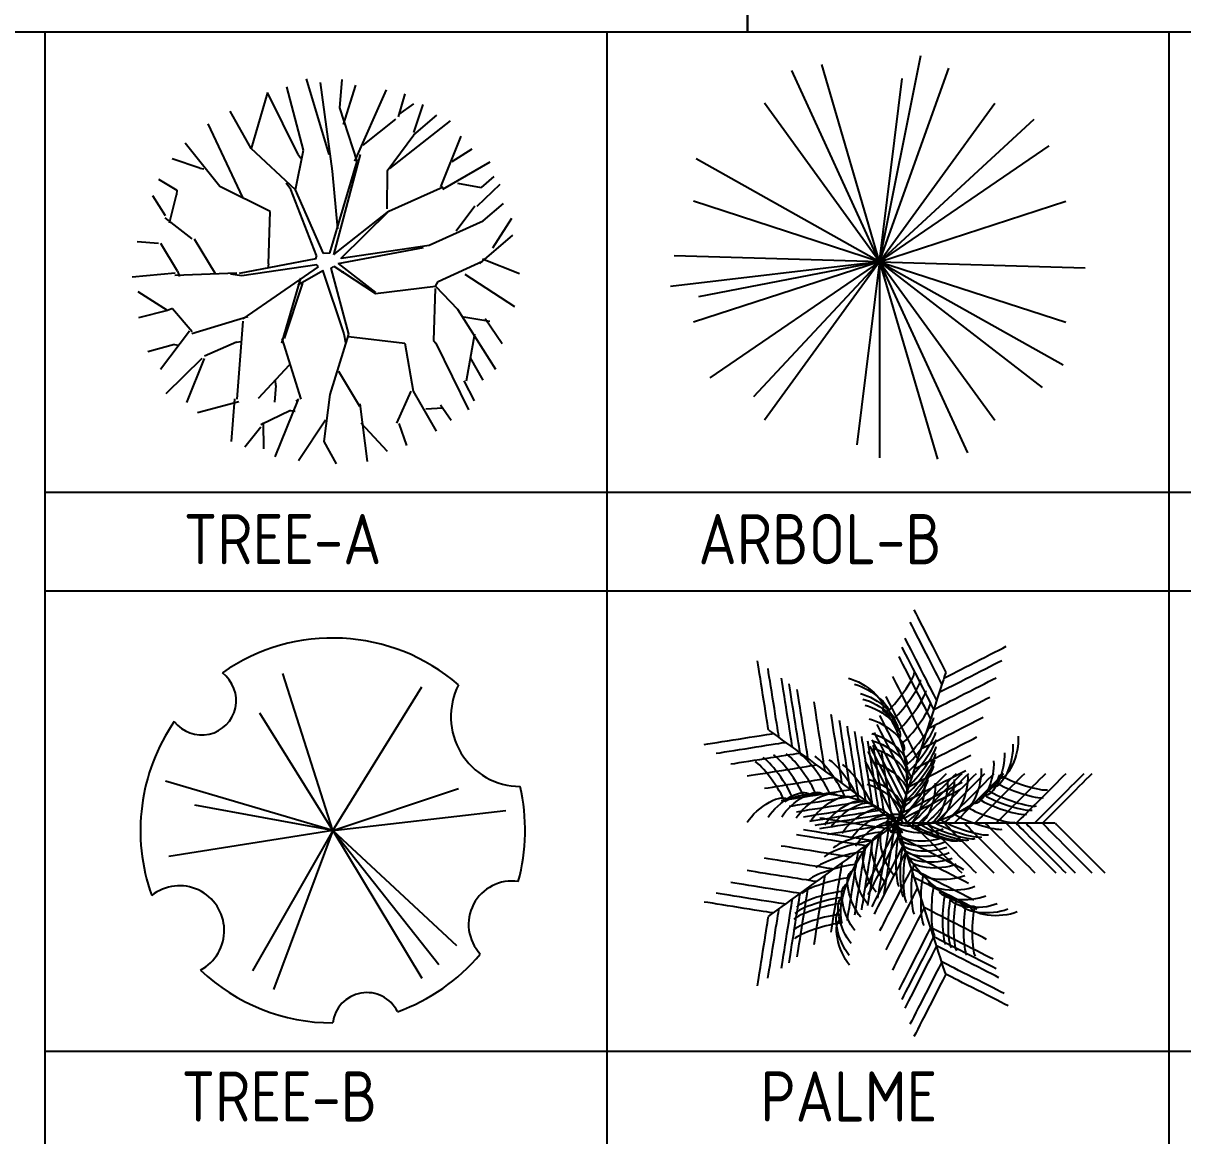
# Model space of a CAD drawing. Header units: millimetres. Extents: x 2198.5 to 2287.8, y 1208.8 to 1298.1.
# Drawn here: x 2265.53 to 2272.46, y 1261.18 to 1267.83 of the extents above; entities that cross this region are included whole.
import ezdxf

# ---------------------------------------------------------------- set-up
doc = ezdxf.new("R2010")
doc.units = ezdxf.units.MM
for name, color, linetype in [('2', 7, 'Continuous'), ('ARBOLES', 74, 'Continuous'), ('RAMAS', 74, 'Continuous'), ('TRONCO', 236, 'Continuous')]:
    doc.layers.add(name, color=color, linetype=linetype)
doc.styles.add('ARCHQUICK', font='ARCHQUIK.SHX')

# ---------------------------------------------------------------- blocks, each defined once
blk = doc.blocks.new('PALME')
at = {"layer": 'RAMAS', "extrusion": (0.891007, 0.45399, 0)}
for centre in [(2.031, 14.45, 70.814), (1.601, 15.234, 70.383), (1.048, 15.844, 69.83), (0.735, 16.072, 69.517), (0.405, 16.244, 69.188), (-0.287, 16.409, 68.496), (-0.986, 16.329, 67.796), (-1.65, 16.009, 67.132), (-2.239, 15.468, 66.543), (-1.956, 15.764, 66.826), (-2.716, 14.74, 66.067), (-2.493, 15.125, 66.289), (-2.903, 14.319, 65.879), (-3.226, 12.907, 65.556)]:
    blk.add_arc(centre, 1.869, 39.1208, 168.8261, dxfattribs=at)
at = {"layer": 'RAMAS', "extrusion": (-0.45399, 0.891007, 0)}
for centre in [(-72.449, 14.861, 0), (-71.954, 15.563, -0.496), (-71.351, 16.072, -1.099), (-71.351, 16.072, -1.099), (-70.679, 16.357, -1.771), (-69.978, 16.4, -2.472), (-69.291, 16.198, -3.159), (-68.66, 15.764, -3.79), (-68.123, 15.125, -4.327), (-67.456, 13.396, -4.994), (-67.713, 14.319, -4.737)]:
    blk.add_arc(centre, 1.869, 11.1739, 140.8792, dxfattribs=at)
at = {"layer": 'RAMAS', "extrusion": (-0.987688, -0.156434, 0)}
for centre in [(-22.537, 14.45, -58.654), (-22.106, 15.234, -59.084), (-21.553, 15.844, -59.637), (-21.241, 16.072, -59.95), (-20.911, 16.244, -60.28), (-20.219, 16.409, -60.972), (-19.519, 16.329, -61.671), (-19.18, 16.198, -62.01), (-18.855, 16.009, -62.335), (-18.549, 15.764, -62.641), (-18.267, 15.468, -62.924), (-18.012, 15.125, -63.178), (-17.79, 14.74, -63.401), (-17.454, 13.869, -63.737)]:
    blk.add_arc(centre, 1.869, 11.1739, 140.8792, dxfattribs=at)
at = {"layer": 'RAMAS', "extrusion": (-0.785523, 0.595054, 0.169897)}
for centre in [(-61.67, 17.758, -26.848), (-61.553, 18.351, -27.197), (-61.311, 18.85, -27.621), (-61.311, 18.85, -27.621), (-60.961, 19.225, -28.093), (-60.523, 19.453, -28.586), (-60.279, 19.508, -28.831), (-60.024, 19.52, -29.069), (-59.494, 19.422, -29.513), (-59.761, 19.492, -29.298), (-59.228, 19.313, -29.712), (-58.714, 18.981, -30.047), (-58.967, 19.165, -29.891), (-58.044, 18.245, -30.359)]:
    blk.add_arc(centre, 1.314, 35.1751, 164.8804, dxfattribs=at)
at = {"layer": 'RAMAS', "color": 72, "extrusion": (0.951057, -0.309017, 0)}
blk.add_arc((46.761, 12.759, 49.933), 4.016, 30.749, 172.6915, dxfattribs=at)
at = {"layer": 'RAMAS', "extrusion": (0.496538, 0.769919, -0.400842)}
for centre in [(-32.585, 35.593, 47.965), (-32.985, 36.078, 47.662), (-33.447, 36.428, 47.273), (-33.693, 36.545, 47.053), (-33.943, 36.621, 46.821), (-34.443, 36.644, 46.335), (-34.916, 36.498, 45.843), (-35.133, 36.363, 45.604), (-35.333, 36.19, 45.376), (-35.669, 35.74, 44.962), (-35.978, 34.859, 44.495), (-36.022, 34.528, 44.391)]:
    blk.add_arc(centre, 1.314, 49.808, 179.5133, dxfattribs=at)
at = {"layer": 'RAMAS', "color": 72, "extrusion": (-0.906554, -0.123649, 0.403573)}
blk.add_arc((-19.509, 36.94, -52.802), 2.824, 17.59, 159.5325, dxfattribs=at)
at = {"layer": 'RAMAS', "extrusion": (-0.156434, 0.987688, 0)}
for centre in [(-57.018, 14.861, 20.505), (-57.513, 15.563, 20.009), (-58.116, 16.072, 19.407), (-58.116, 16.072, 19.407), (-58.788, 16.357, 18.735), (-59.489, 16.4, 18.034), (-60.176, 16.198, 17.346), (-60.501, 16.009, 17.021), (-60.808, 15.764, 16.715), (-61.09, 15.468, 16.433), (-61.344, 15.125, 16.179), (-61.567, 14.74, 15.956), (-61.754, 14.319, 15.769), (-62.077, 12.907, 15.446)]:
    blk.add_arc(centre, 1.869, 39.1208, 168.8261, dxfattribs=at)
at = {"layer": 'RAMAS', "color": 72, "extrusion": (0.587785, 0.809017, 0)}
blk.add_arc((-30.287, 12.759, 56.114), 4.016, 30.749, 172.6915, dxfattribs=at)
at = {"layer": 'RAMAS', "extrusion": (0.885675, -0.234317, -0.400842)}
for centre in [(44.062, 35.512, 45.74), (44.496, 35.091, 46.089), (43.579, 35.785, 45.317), (42.587, 35.832, 44.351), (43.077, 35.894, 44.844), (41.603, 34.98, 43.225), (41.759, 35.221, 43.424), (42.139, 35.603, 43.868), (41.25, 33.769, 42.654), (41.368, 34.415, 42.89)]:
    blk.add_arc(centre, 1.314, 49.808, 179.5133, dxfattribs=at)
at = {"layer": 'RAMAS', "extrusion": (-0.80867, -0.563195, 0.169897)}
for centre in [(9.132, 23.349, -57.667), (9.312, 23.899, -58.056), (9.611, 24.34, -58.507), (10.008, 24.644, -58.994), (10.48, 24.793, -59.486), (9.079, 22.722, -57.364), (10.998, 24.777, -59.953), (11.531, 24.598, -60.367)]:
    blk.add_arc(centre, 1.314, 35.1751, 164.8804, dxfattribs=at)
at = {"layer": 'RAMAS', "extrusion": (0.707107, -0.707107, 0)}
for centre in [(62.618, 12.907, 25.07), (62.941, 14.319, 25.394), (63.128, 14.74, 25.581), (63.351, 15.125, 25.803), (63.605, 15.468, 26.058), (63.887, 15.764, 26.34), (64.193, 16.009, 26.646), (64.519, 16.198, 26.971), (65.206, 16.4, 27.658), (65.907, 16.357, 28.359), (66.579, 16.072, 29.032), (66.579, 16.072, 29.032), (67.182, 15.563, 29.634), (67.445, 15.234, 29.897)]:
    blk.add_arc(centre, 1.869, 39.1208, 168.8261, dxfattribs=at)
at = {"layer": 'RAMAS', "color": 72, "extrusion": (-0.397737, 0.823974, 0.403573)}
blk.add_arc((-68.342, 12.76, 2.018), 2.824, 17.59, 159.5325, dxfattribs=at)
at = {"layer": 'RAMAS', "extrusion": (0.32319, 0.930958, 0.169897)}
for centre in [(-53.961, 4.371, 49.081), (-53.728, 5.548, 48.39), (-53.909, 4.997, 48.779), (-53.43, 5.988, 47.938), (-53.593, 5.784, 48.17), (-52.56, 6.441, 46.96), (-53.032, 6.292, 47.451), (-50.754, 5.698, 45.612), (-50.995, 5.915, 45.743), (-51.248, 6.099, 45.9), (-51.509, 6.246, 46.079), (-51.775, 6.356, 46.277), (-52.042, 6.425, 46.492)]:
    blk.add_arc(centre, 1.314, 35.1751, 164.8804, dxfattribs=at)
at = {"layer": 'RAMAS', "extrusion": (-0.578798, 0.710154, -0.400842)}
for centre in [(-59.374, 7.322, -19.738), (-59.374, 7.322, -19.738), (-59.875, 7.431, -20.21), (-60.365, 7.369, -20.703), (-58.457, 6.628, -18.965), (-60.814, 7.14, -21.186), (-61.193, 6.758, -21.63), (-61.35, 6.517, -21.829), (-61.584, 5.951, -22.164), (-61.703, 5.305, -22.4), (-61.698, 4.619, -22.523)]:
    blk.add_arc(centre, 1.314, 49.808, 179.5133, dxfattribs=at)
at = {"layer": 'RAMAS', "color": 72, "extrusion": (-0.162544, -0.900393, 0.403573)}
blk.add_arc((52.564, 25.67, -27.25), 2.824, 17.59, 159.5325, dxfattribs=at)
at = {"layer": 'RAMAS', "color": 72, "extrusion": (-0.587785, 0.809017, 0)}
blk.add_arc((-59.974, 12.759, -15.253), 4.016, 30.749, 172.6915, dxfattribs=at)
at = {"layer": 'RAMAS', "extrusion": (-0.156434, -0.987688, 0)}
for centre in [(53.853, 14.319, -34.116), (52.907, 15.764, -33.17), (53.189, 15.468, -33.452), (52.275, 16.198, -32.538), (51.588, 16.4, -31.851), (50.887, 16.357, -31.15), (50.215, 16.072, -30.478), (50.215, 16.072, -30.478), (49.612, 15.563, -29.875), (49.117, 14.861, -29.38)]:
    blk.add_arc(centre, 1.869, 11.1739, 140.8792, dxfattribs=at)
at = {"layer": 'RAMAS', "color": 72, "extrusion": (0.806096, -0.432825, 0.403573)}
blk.add_arc((48.275, -5.477, 43.362), 2.824, 17.59, 159.5325, dxfattribs=at)
at = {"layer": 'RAMAS', "extrusion": (0.891007, -0.45399, 0)}
for centre in [(48.162, 13.396, 42.693), (47.904, 14.319, 42.95), (47.495, 15.125, 43.359), (47.241, 15.468, 43.614), (46.652, 16.009, 44.202), (45.988, 16.329, 44.867), (45.288, 16.409, 45.566), (44.596, 16.244, 46.258), (44.266, 16.072, 46.588), (43.954, 15.844, 46.9), (43.401, 15.234, 47.454), (42.97, 14.45, 47.884)]:
    blk.add_arc(centre, 1.869, 11.1739, 140.8792, dxfattribs=at)
at = {"layer": 'RAMAS', "extrusion": (-0.987688, 0.156434, 0)}
for centre in [(-32.539, 13.396, -55.944), (-31.872, 15.125, -55.277), (-32.282, 14.319, -55.687), (-31.03, 16.009, -54.434), (-31.336, 15.764, -54.74), (-31.618, 15.468, -55.023), (-30.365, 16.329, -53.77), (-29.666, 16.409, -53.071), (-28.644, 16.072, -52.049), (-28.974, 16.244, -52.379), (-27.778, 15.234, -51.183), (-28.332, 15.844, -51.736), (-27.348, 14.45, -50.753)]:
    blk.add_arc(centre, 1.869, 39.1208, 168.8261, dxfattribs=at)
at = {"layer": 'RAMAS', "color": 72, "extrusion": (0.660739, 0.632893, 0.403573)}
blk.add_arc((-26.448, -13.455, 61.45), 2.824, 17.59, 159.5325, dxfattribs=at)
at = {"layer": 'RAMAS', "color": 72, "extrusion": (0, -1, 0)}
blk.add_arc((64.692, 12.759, -25.253), 4.016, 30.749, 172.6915, dxfattribs=at)
at = {"layer": 'RAMAS', "extrusion": (0.05084, -0.914735, -0.400842)}
for centre in [(63.33, 3.389, -25.333), (63.326, 4.076, -25.21), (63.37, 4.407, -25.105), (63.444, 4.722, -24.974), (63.547, 5.017, -24.817), (63.678, 5.287, -24.639), (63.835, 5.529, -24.44), (64.215, 5.911, -23.996), (64.663, 6.14, -23.513), (65.153, 6.201, -23.02), (65.655, 6.092, -22.547), (65.655, 6.092, -22.547), (66.137, 5.819, -22.124), (66.571, 5.399, -21.775)]:
    blk.add_arc(centre, 1.314, 49.808, 179.5133, dxfattribs=at)
at = {"layer": 'RAMAS', "color": 72, "extrusion": (-0.951057, -0.309017, 0)}
blk.add_arc((-1.274, 12.759, -65.54), 4.016, 30.749, 172.6915, dxfattribs=at)
at = {"layer": 'RAMAS', "extrusion": (0.707107, 0.707107, 0)}
for centre in [(-27.415, 14.74, 61.294), (-27.891, 15.468, 61.771), (-28.48, 16.009, 62.36), (-29.144, 16.329, 63.024), (-29.844, 16.409, 63.723), (-30.536, 16.244, 64.415), (-30.866, 16.072, 64.745), (-31.178, 15.844, 65.058), (-31.731, 15.234, 65.611), (-32.162, 14.45, 66.041)]:
    blk.add_arc(centre, 1.869, 11.1739, 140.8792, dxfattribs=at)
at = {"layer": 'RAMAS', "extrusion": (0.285737, -0.943127, 0.169897)}
for centre in [(63.496, 14.466, -3.857), (62.981, 14.798, -3.522), (62.449, 14.977, -3.108), (61.93, 14.992, -2.641), (61.458, 14.844, -2.149), (60.898, 14.335, -1.431), (61.061, 14.54, -1.663), (60.763, 14.099, -1.211), (60.582, 13.549, -0.822), (60.53, 12.922, -0.519)]:
    blk.add_arc(centre, 1.314, 35.1751, 164.8804, dxfattribs=at)
at = {"layer": 'RAMAS', "extrusion": (-0.854255, -0.33102, -0.400842)}
for centre in [(-0.081, -12.574, -65.023), (-0.259, -13.185, -65.311), (0.207, -12.062, -64.646), (0.586, -11.68, -64.202), (1.035, -11.452, -63.719), (1.525, -11.39, -63.226), (2.026, -11.499, -62.753), (2.026, -11.499, -62.753), (2.509, -11.772, -62.33), (2.943, -12.193, -61.981)]:
    blk.add_arc(centre, 1.314, 49.808, 179.5133, dxfattribs=at)
at = {"layer": 'RAMAS', "extrusion": (0.985265, -0.01969, 0.169897)}
for centre in [(24.775, 2.907, 61.798), (24.282, 3.308, 62.086), (24.02, 3.456, 62.265), (23.488, 3.635, 62.679), (22.969, 3.65, 63.146), (22.497, 3.502, 63.638), (22.1, 3.198, 64.124), (21.937, 2.993, 64.356), (21.802, 2.757, 64.576), (21.621, 2.207, 64.965), (21.568, 1.58, 65.268)]:
    blk.add_arc(centre, 1.314, 35.1751, 164.8804, dxfattribs=at)
at = {"layer": 'RAMAS', "extrusion": (-0.45399, -0.891007, 0)}
for centre in [(44.971, 14.74, -49.551), (45.448, 15.468, -49.074), (46.036, 16.009, -48.486), (46.361, 16.198, -48.161), (47.4, 16.409, -47.122), (48.092, 16.244, -46.43), (48.422, 16.072, -46.1), (48.734, 15.844, -45.788), (49.287, 15.234, -45.235), (49.718, 14.45, -44.804)]:
    blk.add_arc(centre, 1.869, 39.1208, 168.8261, dxfattribs=at)
at = {"layer": 'TRONCO'}
mesh = blk.add_polymesh((2, 6), dxfattribs=dict(at, n_close=True))
for k, corner in enumerate([(61.002, 25.253, 13.27), (60.855, 25.508, 13.27), (60.561, 25.508, 13.27), (60.414, 25.253, 13.27), (60.561, 24.998, 13.27), (60.855, 24.998, 13.27), (61.208, 25.253), (60.958, 25.686), (60.458, 25.686), (60.208, 25.253), (60.458, 24.82), (60.958, 24.82)]):
    mesh.set_mesh_vertex(divmod(k, 6), corner)
blk = doc.blocks.new('TREE-B')
at = {"layer": 'ARBOLES', "color": 64, "linetype": 'Continuous'}
for q in [(-0.1495, 0.4693), (0.2665, 0.4287), (-0.2183, 0.3504), (-0.4999, 0.1471), (0.376, 0.1252), (-0.4123, 0.0752), (0.5168, 0.0595), (-0.4905, -0.0781), (-0.2402, -0.4191), (-0.1777, -0.4754), (0.2665, -0.441), (0.3166, -0.4003), (0.3698, -0.344)]:
    blk.add_line((0, 0), q, dxfattribs=at)
for centre, radius, start, end in [((0, 0), 0.575, 49.1533, 125.0432), ((-0.3918, 0.3882), 0.103, 217.2982, 53.2349), ((0.5608, 0.3395), 0.208, 152.6754, 269.6958), ((0, 0), 0.575, 145.49, 199.7546), ((0, 0), 0.575, 344.5992, 13.2178), ((-0.458, -0.2989), 0.1336, 297.7945, 128.4723), ((0.5352, -0.2806), 0.1294, 81.4779, 223.1776), ((0, 0), 0.575, 289.6442, 320.0562), ((0, 0), 0.575, 226.5122, 270), ((0.1016, -0.5868), 0.1023, 26.311, 173.3332)]:
    blk.add_arc(centre, radius, start, end, dxfattribs=at)
blk = doc.blocks.new('TREE-A')
at = {"layer": 'ARBOLES', "color": 64, "linetype": 'Continuous'}
for p, q in [((-0.0651, 0.3334), (-0.1145, 0.5218)), ((0.012, 0.3204), (-0.0559, 0.5457)), ((0.0223, 0.2699), (-0.0141, 0.5354)), ((0.044, 0.4599), (0.0506, 0.5446)), ((0.0544, 0.4094), (0.0918, 0.5272)), ((-0.1726, 0.505), (-0.2209, 0.3383)), ((-0.0803, 0.3204), (-0.1726, 0.505)), ((0.0886, 0.3003), (0.183, 0.5131)), ((0.2194, 0.4322), (0.239, 0.5017)), ((0.0956, 0.2997), (0.044, 0.4599)), ((0.2199, 0.4393), (0.265, 0.4713)), ((0.2656, 0.3861), (0.2932, 0.4691)), ((-0.2209, 0.3383), (-0.2834, 0.4496)), ((0.1135, 0.3481), (0.2118, 0.4257)), ((0.1933, 0.278), (0.3747, 0.4203)), ((0.265, 0.379), (0.3334, 0.4377)), ((-0.2464, 0.1912), (-0.3501, 0.4121)), ((-0.3148, 0.2248), (-0.4185, 0.3535)), ((0.1857, 0.2715), (0.265, 0.379)), ((0.3454, 0.2237), (0.4067, 0.3752)), ((-0.0884, 0.2145), (-0.2209, 0.3383)), ((-0.0884, 0.2145), (-0.0651, 0.3334)), ((-0.0803, 0.3204), (-0.0725, 0.3095)), ((0.1043, 0.3204), (0.0253, 0.0202)), ((0.3796, 0.2992), (0.4393, 0.3372)), ((-0.3746, 0.2791), (-0.4576, 0.3068)), ((-0.3746, 0.2791), (-0.3625, 0.2776)), ((0.0142, 0.0247), (0.0956, 0.2997)), ((0.3519, 0.2161), (0.493, 0.2976)), ((-0.4978, 0.246), (-0.4435, 0.2134)), ((0.0375, 0.0983), (0.0223, 0.2699)), ((0.1857, 0.2715), (0.1841, 0.158)), ((0.5039, 0.2541), (0.4659, 0.2216)), ((-0.4435, 0.2134), (-0.4446, 0.1993)), ((-0.1644, 0.1494), (-0.3148, 0.2248)), ((-0.1026, 0.2156), (-0.116, 0.2341)), ((-0.0255, 0.018), (-0.1026, 0.2156)), ((-0.0051, 0.0243), (-0.0884, 0.2145)), ((0.1906, 0.1504), (0.3524, 0.2232)), ((0.3959, 0.2341), (0.4659, 0.2216)), ((0.4545, 0.1656), (0.5235, 0.2313)), ((-0.5157, 0.1977), (-0.4777, 0.138)), ((-0.4652, 0.1157), (-0.4446, 0.1993)), ((0.4724, 0.1217), (0.5332, 0.1738)), ((-0.1693, -0.0065), (-0.1644, 0.1494)), ((0.026, 0.0213), (0.1906, 0.1504)), ((0.1906, 0.1504), (0.0462, 0.0083)), ((0.3921, 0.0923), (0.4474, 0.1662)), ((-0.3979, 0.0679), (-0.4783, 0.1309)), ((0.3106, 0.0489), (0.4724, 0.1217)), ((0.5017, 0.0413), (0.5582, 0.1293)), ((0.4626, -0.0054), (0.5615, 0.0793)), ((-0.4984, 0.0543), (-0.5619, 0.0592)), ((-0.4408, -0.0282), (-0.4913, 0.0538)), ((-0.3279, -0.0369), (-0.3909, 0.0674)), ((0.0393, -0.0062), (0.2943, 0.0422)), ((0.0477, 0.0106), (0.3106, 0.0489)), ((-0.028, 0.0086), (-0.2567, -0.0352)), ((-0.0255, 0.018), (-0.0291, 0.0079)), ((0.0138, 0.0248), (-0.0051, 0.0238)), ((0.3378, -0.0597), (0.4702, 0.0011)), ((0.4708, 0.0082), (0.581, -0.0358)), ((-0.4408, -0.0282), (-0.435, -0.0443)), ((-0.0249, -0.0094), (-0.2494, -0.0421)), ((-0.021, -0.0153), (-0.2459, -0.171)), ((-0.1693, -0.0065), (-0.1711, -0.0211)), ((-0.0068, -0.0278), (-0.0819, -0.07)), ((-0.0251, -0.0101), (-0.0211, -0.0151)), ((-0.0075, -0.026), (0.056, -0.2155)), ((0.0168, -0.021), (0.0258, -0.0151)), ((0.0169, -0.0198), (0.0701, -0.2166)), ((0.0261, -0.0136), (0.1505, -0.095)), ((0.0393, -0.0062), (0.151, -0.0926)), ((0.0489, -0.0304), (0.056, -0.0309)), ((-0.4484, -0.0347), (-0.5771, -0.0461)), ((-0.2638, -0.0347), (-0.4489, -0.0418)), ((-0.2494, -0.0421), (-0.2831, -0.0379)), ((-0.0732, -0.0494), (-0.1308, -0.2437)), ((-0.0673, -0.064), (-0.1226, -0.2302)), ((0.3296, -0.0733), (0.3378, -0.0597)), ((0.4176, -0.0374), (0.5663, -0.1341)), ((-0.4712, -0.1465), (-0.5592, -0.0901)), ((0.1505, -0.095), (0.3296, -0.0733)), ((0.3291, -0.0803), (0.3242, -0.2361)), ((0.3296, -0.0733), (0.3953, -0.1422)), ((-0.4712, -0.1465), (-0.5581, -0.1683)), ((-0.4565, -0.1406), (-0.4712, -0.1465)), ((-0.4565, -0.1406), (-0.3979, -0.209)), ((-0.2312, -0.165), (-0.3985, -0.216)), ((0.3953, -0.1422), (0.5093, -0.3214)), ((0.4149, -0.165), (0.492, -0.178)), ((0.4784, -0.1699), (0.5294, -0.2448)), ((-0.2464, -0.178), (-0.2643, -0.411)), ((-0.405, -0.2084), (-0.4918, -0.3225)), ((-0.2654, -0.2405), (-0.361, -0.2828)), ((-0.2654, -0.2405), (-0.2523, -0.2386)), ((-0.1297, -0.2296), (-0.0727, -0.4115)), ((0.0701, -0.2166), (0.0136, -0.3968)), ((0.056, -0.2155), (0.0609, -0.2415)), ((0.0696, -0.2236), (0.2384, -0.2437)), ((0.3242, -0.2361), (0.3307, -0.2437)), ((0.4464, -0.2171), (0.4214, -0.3572)), ((-0.4506, -0.2475), (-0.5304, -0.2698)), ((-0.4506, -0.2475), (-0.4379, -0.2502)), ((0.2384, -0.2437), (0.2628, -0.3876)), ((0.3307, -0.2437), (0.429, -0.443)), ((-0.3686, -0.2893), (-0.4761, -0.3947)), ((-0.3615, -0.2899), (-0.4142, -0.4207)), ((-0.1074, -0.3094), (-0.2003, -0.4088)), ((0.4339, -0.2872), (0.4713, -0.3539)), ((0.0402, -0.3279), (0.1032, -0.4321)), ((-0.1476, -0.3702), (-0.1514, -0.4196)), ((-0.1476, -0.3702), (-0.1479, -0.3546)), ((0.4143, -0.3567), (0.4453, -0.4158)), ((-0.2714, -0.4104), (-0.2812, -0.5375)), ((-0.1498, -0.5831), (-0.0798, -0.411)), ((-0.0798, -0.411), (-0.0874, -0.4175)), ((0.0136, -0.3968), (-0.0043, -0.5375)), ((0.2558, -0.3871), (0.2129, -0.4832)), ((0.2628, -0.3876), (0.3318, -0.5065)), ((-0.2578, -0.4186), (-0.3811, -0.4517)), ((-0.1036, -0.4446), (-0.1921, -0.4875)), ((-0.1036, -0.4446), (-0.0899, -0.4474)), ((0.1038, -0.4251), (0.126, -0.5972)), ((0.3014, -0.4403), (0.3513, -0.437)), ((0.3769, -0.4745), (0.3448, -0.4294)), ((-0.1835, -0.5592), (-0.1845, -0.481)), ((0.0006, -0.4739), (-0.0798, -0.5956)), ((0.1065, -0.4821), (0.1852, -0.5662)), ((0.2199, -0.4837), (0.2433, -0.5494)), ((-0.1927, -0.4946), (-0.2399, -0.5548)), ((-0.0043, -0.5375), (0.0332, -0.6042))]:
    blk.add_line(p, q, dxfattribs=at)
blk = doc.blocks.new('ARBOLB')
at = {"color": 60}
for q in [(0.0822, 0.4239), (-0.1752, 0.3937), (-0.1152, 0.4057), (0.1377, 0.3984), (0.0451, 0.3776), (-0.2294, 0.3285), (0.2294, 0.3285), (0.3081, 0.2971), (0.3381, 0.2438), (-0.3656, 0.218), (-0.3712, 0.1334), (0.3712, 0.1334), (-0.4093, 0.0246), (-0.4164, -0.0361), (-0.3712, -0.1078), (-0.3609, -0.057), (-0.3381, -0.2183), (-0.251, -0.2559), (-0.2294, -0.303), (-0.0451, -0.3521), (0, -0.3775), (0.1752, -0.3681), (0.1152, -0.3802), (0.2294, -0.303), (0.3656, -0.1924), (0.3242, -0.2374), (0.3712, -0.1078), (0.4093, 0.0009)]:
    blk.add_line((0, 0.0128), q, dxfattribs=at)

msp = doc.modelspace()

# ---------------------------------------------------------------- linework, layer by layer
at = {"color": 1}
for points in [[(2248.8627, 1297.4813), (2248.8627, 1267.7813), (2269.8627, 1267.7813), (2269.8627, 1297.4813)], [(2269.8627, 1297.4813), (2269.8627, 1267.7813), (2287.5327, 1267.7813), (2287.5327, 1297.4813)]]:
    msp.add_lwpolyline(points, close=True, dxfattribs=at)
at = {"layer": '2', "color": 4}
for p, q in [((2255.5827, 1267.7813), (2265.6627, 1267.7813)), ((2265.6627, 1237.7095), (2265.6627, 1267.7813)), ((2265.6627, 1267.7813), (2269.0227, 1267.7813)), ((2269.0227, 1237.7095), (2269.0227, 1267.7813)), ((2269.0227, 1267.7813), (2272.3827, 1267.7813)), ((2272.3827, 1237.7095), (2272.3827, 1267.7813)), ((2272.3827, 1267.7813), (2275.7427, 1267.7813)), ((2265.6627, 1265.0295), (2269.0227, 1265.0295)), ((2269.0227, 1265.0295), (2272.3827, 1265.0295)), ((2272.3827, 1265.0295), (2275.7427, 1265.0295)), ((2265.6627, 1264.44), (2269.0227, 1264.44)), ((2269.0227, 1264.44), (2272.3827, 1264.44)), ((2272.3827, 1264.44), (2275.7427, 1264.44)), ((2265.6627, 1261.6882), (2269.0227, 1261.6882)), ((2269.0227, 1261.6882), (2272.3827, 1261.6882)), ((2272.3827, 1261.6882), (2275.7427, 1261.6882))]:
    msp.add_line(p, q, dxfattribs=at)

# ---------------------------------------------------------------- block references
for name, p, xscale, yscale, zscale in [('ARBOLB', (2270.6516, 1266.3681), 3, 3, 3), ('TREE-A', (2267.3369, 1266.4077), 2, 2, 2), ('TREE-B', (2267.3827, 1263.008), 2, 2, 2)]:
    msp.add_blockref(name, p, dxfattribs=dict(xscale=xscale, yscale=yscale, zscale=zscale))
at = {"color": 5, "xscale": 0.1274999999999977, "yscale": 0.1274999999999977, "zscale": 0.1274999999999977}
msp.add_blockref('PALME', (2263.0137, 1259.8312), dxfattribs=at)

# ---------------------------------------------------------------- texts
at = {"layer": '2', "style": 'ARCHQUICK'}
for s, p in [('TREE-A', (2266.4911, 1264.5991)), ('ARBOL-B', (2269.5682, 1264.5991)), ('TREE-B', (2266.4778, 1261.2683)), ('PALME', (2269.9389, 1261.2683))]:
    msp.add_text(s, height=0.3, dxfattribs=at).set_placement(p)

doc.saveas('drawing.dxf')
